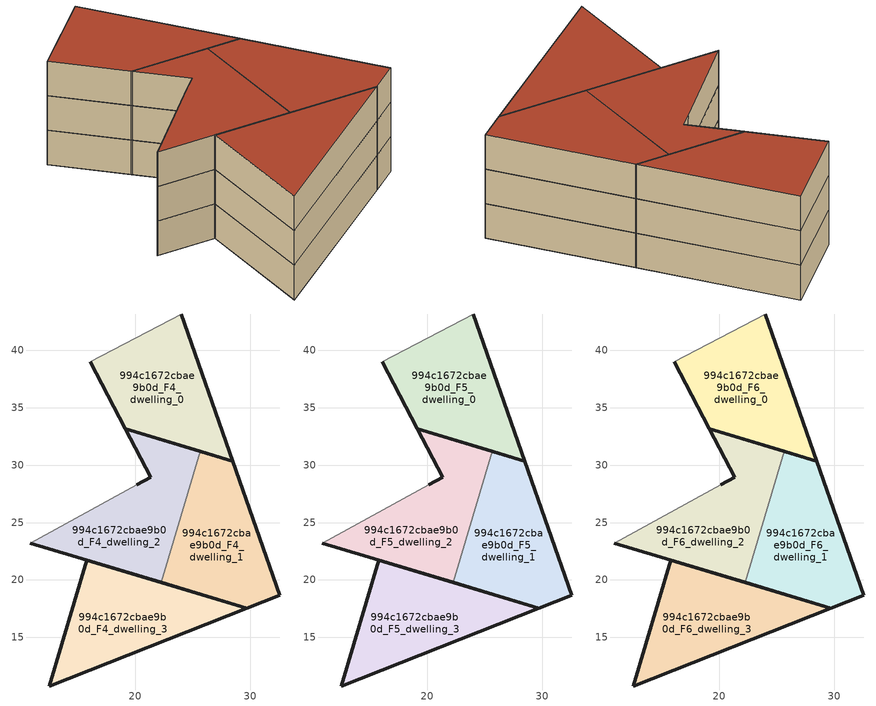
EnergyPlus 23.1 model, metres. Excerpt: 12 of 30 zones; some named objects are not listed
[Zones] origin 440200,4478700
994c1672cbae9b0d_F4_dwelling_0
 floor to 994c1672cbae9b0d_F3_dwelling_0 (EU_floor_Construction): 28.5,30.36 24.02,43.16 16.07,39.01 19.15,33.17 z12
 wall outside (EU_wall_Construction): 24.02,43.16 28.5,30.36 19.15,33.17 16.07,39.01 z12:15
 wall adiabatic (EU_wall_Construction): 16.07,39.01 24.02,43.16 z12:15
994c1672cbae9b0d_F4_dwelling_1
 floor to 994c1672cbae9b0d_F3_dwelling_1 (EU_floor_Construction): 32.59,18.67 28.5,30.36 25.67,31.21 22.24,19.79 29.72,17.54 z12
 wall outside (EU_wall_Construction): 25.67,31.21 28.5,30.36 32.59,18.67 29.72,17.54 22.24,19.79 z12:15
 wall to 994c1672cbae9b0d_F4_dwelling_2 (EU_wall_Construction): 22.24,19.79 25.67,31.21 z12:15
994c1672cbae9b0d_F4_dwelling_2
 floor to 994c1672cbae9b0d_F3_dwelling_2 (EU_floor_Construction): 22.24,19.79 25.67,31.21 19.15,33.17 21.36,28.95 20.11,28.31 10.85,23.21 z12
 wall outside (EU_wall_Construction): 20.11,28.31 21.36,28.95 19.15,33.17 25.67,31.21 / 22.24,19.79 10.85,23.21 z12:15
 wall adiabatic (EU_wall_Construction): 10.85,23.21 20.11,28.31 z12:15
994c1672cbae9b0d_F4_dwelling_3
 floor to 994c1672cbae9b0d_F3_dwelling_3 (EU_floor_Construction): 29.72,17.54 15.79,21.72 12.5,10.76 z12
 wall outside (EU_wall_Construction): 12.5,10.76 15.79,21.72 29.72,17.54 12.5,10.76 z12:15
994c1672cbae9b0d_F5_dwelling_0
 floor to 994c1672cbae9b0d_F4_dwelling_0 (EU_floor_Construction): 28.5,30.36 24.02,43.16 16.07,39.01 19.15,33.17 z15
 wall outside (EU_wall_Construction): 24.02,43.16 28.5,30.36 19.15,33.17 16.07,39.01 z15:18
 wall adiabatic (EU_wall_Construction): 16.07,39.01 24.02,43.16 z15:18
994c1672cbae9b0d_F5_dwelling_1
 floor to 994c1672cbae9b0d_F4_dwelling_1 (EU_floor_Construction): 32.59,18.67 28.5,30.36 25.67,31.21 22.24,19.79 29.72,17.54 z15
 wall outside (EU_wall_Construction): 25.67,31.21 28.5,30.36 32.59,18.67 29.72,17.54 22.24,19.79 z15:18
 wall to 994c1672cbae9b0d_F5_dwelling_2 (EU_wall_Construction): 22.24,19.79 25.67,31.21 z15:18
994c1672cbae9b0d_F5_dwelling_2
 floor to 994c1672cbae9b0d_F4_dwelling_2 (EU_floor_Construction): 22.24,19.79 25.67,31.21 19.15,33.17 21.36,28.95 20.11,28.31 10.85,23.21 z15
 wall outside (EU_wall_Construction): 20.11,28.31 21.36,28.95 19.15,33.17 25.67,31.21 / 22.24,19.79 10.85,23.21 z15:18
 wall adiabatic (EU_wall_Construction): 10.85,23.21 20.11,28.31 z15:18
994c1672cbae9b0d_F5_dwelling_3
 floor to 994c1672cbae9b0d_F4_dwelling_3 (EU_floor_Construction): 29.72,17.54 15.79,21.72 12.5,10.76 z15
 wall outside (EU_wall_Construction): 12.5,10.76 15.79,21.72 29.72,17.54 12.5,10.76 z15:18
994c1672cbae9b0d_F6_dwelling_0
 floor to 994c1672cbae9b0d_F5_dwelling_0 (EU_floor_Construction): 28.5,30.36 24.02,43.16 16.07,39.01 19.15,33.17 z18
 wall outside (EU_wall_Construction): 24.02,43.16 28.5,30.36 19.15,33.17 16.07,39.01 z18:21
 wall adiabatic (EU_wall_Construction): 16.07,39.01 24.02,43.16 z18:21
 roof outside (EU_roof_Construction): 24.02,43.16 28.5,30.36 19.15,33.17 16.07,39.01 z21
994c1672cbae9b0d_F6_dwelling_1
 floor to 994c1672cbae9b0d_F5_dwelling_1 (EU_floor_Construction): 32.59,18.67 28.5,30.36 25.67,31.21 22.24,19.79 29.72,17.54 z18
 wall outside (EU_wall_Construction): 25.67,31.21 28.5,30.36 32.59,18.67 29.72,17.54 22.24,19.79 z18:21
 wall to 994c1672cbae9b0d_F6_dwelling_2 (EU_wall_Construction): 22.24,19.79 25.67,31.21 z18:21
 roof outside (EU_roof_Construction): 28.5,30.36 32.59,18.67 29.72,17.54 22.24,19.79 25.67,31.21 z21
994c1672cbae9b0d_F6_dwelling_2
 floor to 994c1672cbae9b0d_F5_dwelling_2 (EU_floor_Construction): 22.24,19.79 25.67,31.21 19.15,33.17 21.36,28.95 20.11,28.31 10.85,23.21 z18
 wall outside (EU_wall_Construction): 20.11,28.31 21.36,28.95 19.15,33.17 25.67,31.21 / 22.24,19.79 10.85,23.21 z18:21
 wall adiabatic (EU_wall_Construction): 10.85,23.21 20.11,28.31 z18:21
 roof outside (EU_roof_Construction): 25.67,31.21 22.24,19.79 10.85,23.21 20.11,28.31 21.36,28.95 19.15,33.17 z21
994c1672cbae9b0d_F6_dwelling_3
 floor to 994c1672cbae9b0d_F5_dwelling_3 (EU_floor_Construction): 29.72,17.54 15.79,21.72 12.5,10.76 z18
 wall outside (EU_wall_Construction): 12.5,10.76 15.79,21.72 29.72,17.54 12.5,10.76 z18:21
 roof outside (EU_roof_Construction): 29.72,17.54 12.5,10.76 15.79,21.72 z21
[Building]
EU S2 Campaign: North Axis=0; Terrain=City; Solar Distribution=FullExterior
[Site:Location]
Madrid: Latitude=40.5; Longitude=-3.5; Time Zone=1; Elevation=609
[SizingPeriod:WeatherFileDays]
AnnualSizingPeriod: Begin Month=1; Begin Day of Month=1; End Month=12; End Day of Month=31; Day of Week for Start Day=Monday; Use Weather File Daylight Saving Period=No; Use Weather File Rain and Snow Indicators=No
[MATERIAL]
EU_InternalMass_Material: Roughness=MediumRough; Thickness=0.1; Conductivity=1; Density=1800; Specific Heat=900; Thermal Absorptance=0.9; Solar Absorptance=0.7; Visible Absorptance=0.7
[MATERIAL:NOMASS] Roughness=MediumRough; Thermal Absorptance=0.9; Solar Absorptance=0.7; Visible Absorptance=0.7
Name | Thermal Resistance
EU_wall_NoMass | 0.609216
EU_roof_NoMass | 0.513268
EU_floor_NoMass | 0.568163
[CONSTRUCTION]
EU_wall_Construction: EU_wall_NoMass
EU_roof_Construction: EU_roof_NoMass
EU_floor_Construction: EU_floor_NoMass
EU_InternalMass_Construction: EU_InternalMass_Material
[ZONE] Type=1; Multiplier=1; Ceiling Height=autocalculate; Floor Area=autocalculate; Part of Total Floor Area=Yes
Name | Volume
994c1672cbae9b0d_F4_dwelling_0; 994c1672cbae9b0d_F5_dwelling_0; 994c1672cbae9b0d_F6_dwelling_0 | 249.662
994c1672cbae9b0d_F4_dwelling_1; 994c1672cbae9b0d_F5_dwelling_1; 994c1672cbae9b0d_F6_dwelling_1 | 249.683
994c1672cbae9b0d_F4_dwelling_2; 994c1672cbae9b0d_F5_dwelling_2; 994c1672cbae9b0d_F6_dwelling_2 | 249.636
994c1672cbae9b0d_F4_dwelling_3; 994c1672cbae9b0d_F5_dwelling_3; 994c1672cbae9b0d_F6_dwelling_3 | 249.658
[INTERNALMASS] Construction=EU_InternalMass_Construction
Name | Zone or ZoneList | Surface Area
994c1672cbae9b0d_F4_dwelling_0_EU_InternalMass | 994c1672cbae9b0d_F4_dwelling_0 | 104.021
994c1672cbae9b0d_F4_dwelling_1_EU_InternalMass | 994c1672cbae9b0d_F4_dwelling_1 | 104.027
994c1672cbae9b0d_F4_dwelling_2_EU_InternalMass | 994c1672cbae9b0d_F4_dwelling_2 | 104.017
994c1672cbae9b0d_F4_dwelling_3_EU_InternalMass | 994c1672cbae9b0d_F4_dwelling_3 | 104.02
994c1672cbae9b0d_F5_dwelling_0_EU_InternalMass | 994c1672cbae9b0d_F5_dwelling_0 | 104.021
994c1672cbae9b0d_F5_dwelling_1_EU_InternalMass | 994c1672cbae9b0d_F5_dwelling_1 | 104.027
994c1672cbae9b0d_F5_dwelling_2_EU_InternalMass | 994c1672cbae9b0d_F5_dwelling_2 | 104.017
994c1672cbae9b0d_F5_dwelling_3_EU_InternalMass | 994c1672cbae9b0d_F5_dwelling_3 | 104.02
994c1672cbae9b0d_F6_dwelling_0_EU_InternalMass | 994c1672cbae9b0d_F6_dwelling_0 | 104.021
994c1672cbae9b0d_F6_dwelling_1_EU_InternalMass | 994c1672cbae9b0d_F6_dwelling_1 | 104.027
994c1672cbae9b0d_F6_dwelling_2_EU_InternalMass | 994c1672cbae9b0d_F6_dwelling_2 | 104.017
994c1672cbae9b0d_F6_dwelling_3_EU_InternalMass | 994c1672cbae9b0d_F6_dwelling_3 | 104.02
[OTHEREQUIPMENT] Fuel Type=Electricity; Design Level Calculation Method=Watts/Area; Power per Zone Floor Area=1; Fraction Latent=0; Fraction Radiant=0; Fraction Lost=0; Carbon Dioxide Generation Rate=0; EndUse Subcategory=EU_Step8_InternalGains
Name | Zone or ZoneList or Space or SpaceList | Schedule
EU_Step8_InternalGain_994c1672cbae9b0d_F4_dwelling_0_f000 | 994c1672cbae9b0d_F4_dwelling_0 | EU_Step8_GainSchedule_994c1672cbae9b0d_F4_dwelling_0_f000
EU_Step8_InternalGain_994c1672cbae9b0d_F4_dwelling_1_f000 | 994c1672cbae9b0d_F4_dwelling_1 | EU_Step8_GainSchedule_994c1672cbae9b0d_F4_dwelling_1_f000
EU_Step8_InternalGain_994c1672cbae9b0d_F4_dwelling_2_f000 | 994c1672cbae9b0d_F4_dwelling_2 | EU_Step8_GainSchedule_994c1672cbae9b0d_F4_dwelling_2_f000
EU_Step8_InternalGain_994c1672cbae9b0d_F4_dwelling_3_f000 | 994c1672cbae9b0d_F4_dwelling_3 | EU_Step8_GainSchedule_994c1672cbae9b0d_F4_dwelling_3_f000
EU_Step8_InternalGain_994c1672cbae9b0d_F5_dwelling_0_f000 | 994c1672cbae9b0d_F5_dwelling_0 | EU_Step8_GainSchedule_994c1672cbae9b0d_F5_dwelling_0_f000
EU_Step8_InternalGain_994c1672cbae9b0d_F5_dwelling_1_f000 | 994c1672cbae9b0d_F5_dwelling_1 | EU_Step8_GainSchedule_994c1672cbae9b0d_F5_dwelling_1_f000
EU_Step8_InternalGain_994c1672cbae9b0d_F5_dwelling_2_f000 | 994c1672cbae9b0d_F5_dwelling_2 | EU_Step8_GainSchedule_994c1672cbae9b0d_F5_dwelling_2_f000
EU_Step8_InternalGain_994c1672cbae9b0d_F5_dwelling_3_f000 | 994c1672cbae9b0d_F5_dwelling_3 | EU_Step8_GainSchedule_994c1672cbae9b0d_F5_dwelling_3_f000
EU_Step8_InternalGain_994c1672cbae9b0d_F6_dwelling_0_f000 | 994c1672cbae9b0d_F6_dwelling_0 | EU_Step8_GainSchedule_994c1672cbae9b0d_F6_dwelling_0_f000
EU_Step8_InternalGain_994c1672cbae9b0d_F6_dwelling_1_f000 | 994c1672cbae9b0d_F6_dwelling_1 | EU_Step8_GainSchedule_994c1672cbae9b0d_F6_dwelling_1_f000
EU_Step8_InternalGain_994c1672cbae9b0d_F6_dwelling_2_f000 | 994c1672cbae9b0d_F6_dwelling_2 | EU_Step8_GainSchedule_994c1672cbae9b0d_F6_dwelling_2_f000
EU_Step8_InternalGain_994c1672cbae9b0d_F6_dwelling_3_f000 | 994c1672cbae9b0d_F6_dwelling_3 | EU_Step8_GainSchedule_994c1672cbae9b0d_F6_dwelling_3_f000
[ZONEVENTILATION:DESIGNFLOWRATE] Schedule=EU_AlwaysOn; Design Flow Rate Calculation Method=AirChanges/Hour; Air Changes per Hour=0.752966; Ventilation Type=Natural; Fan Pressure Rise=0; Fan Total Efficiency=1; Constant Term Coefficient=1; Temperature Term Coefficient=0; Velocity Term Coefficient=0; Velocity Squared Term Coefficient=0; Minimum Indoor Temperature=-100; Maximum Indoor Temperature=100; Delta Temperature=-100; Minimum Outdoor Temperature=-100; Maximum Outdoor Temperature=100; Maximum Wind Speed=40
Name | Zone or ZoneList or Space or SpaceList
EU_ConstantAir_994c1672cbae9b0d_F4_dwelling_0 | 994c1672cbae9b0d_F4_dwelling_0
EU_ConstantAir_994c1672cbae9b0d_F4_dwelling_1 | 994c1672cbae9b0d_F4_dwelling_1
EU_ConstantAir_994c1672cbae9b0d_F4_dwelling_2 | 994c1672cbae9b0d_F4_dwelling_2
EU_ConstantAir_994c1672cbae9b0d_F4_dwelling_3 | 994c1672cbae9b0d_F4_dwelling_3
EU_ConstantAir_994c1672cbae9b0d_F5_dwelling_0 | 994c1672cbae9b0d_F5_dwelling_0
EU_ConstantAir_994c1672cbae9b0d_F5_dwelling_1 | 994c1672cbae9b0d_F5_dwelling_1
EU_ConstantAir_994c1672cbae9b0d_F5_dwelling_2 | 994c1672cbae9b0d_F5_dwelling_2
EU_ConstantAir_994c1672cbae9b0d_F5_dwelling_3 | 994c1672cbae9b0d_F5_dwelling_3
EU_ConstantAir_994c1672cbae9b0d_F6_dwelling_0 | 994c1672cbae9b0d_F6_dwelling_0
EU_ConstantAir_994c1672cbae9b0d_F6_dwelling_1 | 994c1672cbae9b0d_F6_dwelling_1
EU_ConstantAir_994c1672cbae9b0d_F6_dwelling_2 | 994c1672cbae9b0d_F6_dwelling_2
EU_ConstantAir_994c1672cbae9b0d_F6_dwelling_3 | 994c1672cbae9b0d_F6_dwelling_3
[HVACTEMPLATE:ZONE:IDEALLOADSAIRSYSTEM] System Availability Schedule=EU_AlwaysOn; Maximum Heating Supply Air Temperature=50; Minimum Cooling Supply Air Temperature=13; Maximum Heating Supply Air Humidity Ratio=0.0156; Minimum Cooling Supply Air Humidity Ratio=0.0077; Heating Limit=NoLimit; Cooling Limit=NoLimit; Heating Availability Schedule=EU_AlwaysOn; Cooling Availability Schedule=EU_CoolingOff; Dehumidification Control Type=ConstantSensibleHeatRatio; Cooling Sensible Heat Ratio=0.7; Dehumidification Setpoint=60; Humidification Control Type=None; Humidification Setpoint=30; Outdoor Air Method=None; Outdoor Air Flow Rate per Person=0.00944; Outdoor Air Flow Rate per Zone Floor Area=0; Outdoor Air Flow Rate per Zone=0; Demand Controlled Ventilation Type=None; Outdoor Air Economizer Type=NoEconomizer; Heat Recovery Type=None; Sensible Heat Recovery Effectiveness=0.7; Latent Heat Recovery Effectiveness=0.65
Name | Template Thermostat
994c1672cbae9b0d_F4_dwelling_0 | EU_HeatOnly_994c1672cbae9b0d_F4_dwelling_0
994c1672cbae9b0d_F4_dwelling_1 | EU_HeatOnly_994c1672cbae9b0d_F4_dwelling_1
994c1672cbae9b0d_F4_dwelling_2 | EU_HeatOnly_994c1672cbae9b0d_F4_dwelling_2
994c1672cbae9b0d_F4_dwelling_3 | EU_HeatOnly_994c1672cbae9b0d_F4_dwelling_3
994c1672cbae9b0d_F5_dwelling_0 | EU_HeatOnly_994c1672cbae9b0d_F5_dwelling_0
994c1672cbae9b0d_F5_dwelling_1 | EU_HeatOnly_994c1672cbae9b0d_F5_dwelling_1
994c1672cbae9b0d_F5_dwelling_2 | EU_HeatOnly_994c1672cbae9b0d_F5_dwelling_2
994c1672cbae9b0d_F5_dwelling_3 | EU_HeatOnly_994c1672cbae9b0d_F5_dwelling_3
994c1672cbae9b0d_F6_dwelling_0 | EU_HeatOnly_994c1672cbae9b0d_F6_dwelling_0
994c1672cbae9b0d_F6_dwelling_1 | EU_HeatOnly_994c1672cbae9b0d_F6_dwelling_1
994c1672cbae9b0d_F6_dwelling_2 | EU_HeatOnly_994c1672cbae9b0d_F6_dwelling_2
994c1672cbae9b0d_F6_dwelling_3 | EU_HeatOnly_994c1672cbae9b0d_F6_dwelling_3
[SIZING:ZONE] Zone Cooling Design Supply Air Temperature Input Method=SupplyAirTemperature; Zone Cooling Design Supply Air Temperature=13; Zone Heating Design Supply Air Temperature Input Method=SupplyAirTemperature; Zone Heating Design Supply Air Temperature=50; Zone Cooling Design Supply Air Humidity Ratio=0.008; Zone Heating Design Supply Air Humidity Ratio=0.008; Cooling Design Air Flow Method=DesignDay; Cooling Design Air Flow Rate=0; Cooling Minimum Air Flow per Zone Floor Area=0.000762; Cooling Minimum Air Flow=0; Cooling Minimum Air Flow Fraction=0.2; Heating Design Air Flow Method=DesignDay; Heating Design Air Flow Rate=0; Heating Maximum Air Flow per Zone Floor Area=0.002032; Heating Maximum Air Flow=0.141576; Heating Maximum Air Flow Fraction=0.3; Account for Dedicated Outdoor Air System=No; Dedicated Outdoor Air System Control Strategy=NeutralSupplyAir; Dedicated Outdoor Air Low Setpoint Temperature for Design=autosize; Dedicated Outdoor Air High Setpoint Temperature for Design=autosize; Zone Load Sizing Method=Sensible Load Only No Latent Load; Zone Latent Cooling Design Supply Air Humidity Ratio Input Method=HumidityRatioDifference; Zone Cooling Design Supply Air Humidity Ratio Difference=0.005; Zone Latent Heating Design Supply Air Humidity Ratio Input Method=HumidityRatioDifference; Zone Humidification Design Supply Air Humidity Ratio Difference=0.005
994c1672cbae9b0d_F4_dwelling_0; 994c1672cbae9b0d_F4_dwelling_1; 994c1672cbae9b0d_F4_dwelling_2; 994c1672cbae9b0d_F4_dwelling_3; 994c1672cbae9b0d_F5_dwelling_0; 994c1672cbae9b0d_F5_dwelling_1; 994c1672cbae9b0d_F5_dwelling_2; 994c1672cbae9b0d_F5_dwelling_3; 994c1672cbae9b0d_F6_dwelling_0; 994c1672cbae9b0d_F6_dwelling_1; 994c1672cbae9b0d_F6_dwelling_2; 994c1672cbae9b0d_F6_dwelling_3
[SCHEDULE:CONSTANT]
Name | Hourly Value
EU_AlwaysOn | 1
EU_CoolingOff | 0
[SCHEDULE:FILE] Column Number=1; Rows to Skip at Top=0; Number of Hours of Data=8760; Column Separator=Comma; Interpolate to Timestep=No; Minutes per Item=60; Adjust Schedule for Daylight Savings=Yes
Name | File
EU_Step8_GainSchedule_994c1672cbae9b0d_F4_dwelling_0_f000 | ../../schedules/994c1672cbae9b0d/994c1672cbae9b0d_F4_dwelling_0_f000_gain.csv
EU_Step8_GainSchedule_994c1672cbae9b0d_F4_dwelling_1_f000 | ../../schedules/994c1672cbae9b0d/994c1672cbae9b0d_F4_dwelling_1_f000_gain.csv
EU_Step8_GainSchedule_994c1672cbae9b0d_F4_dwelling_2_f000 | ../../schedules/994c1672cbae9b0d/994c1672cbae9b0d_F4_dwelling_2_f000_gain.csv
EU_Step8_GainSchedule_994c1672cbae9b0d_F4_dwelling_3_f000 | ../../schedules/994c1672cbae9b0d/994c1672cbae9b0d_F4_dwelling_3_f000_gain.csv
EU_Step8_GainSchedule_994c1672cbae9b0d_F5_dwelling_0_f000 | ../../schedules/994c1672cbae9b0d/994c1672cbae9b0d_F5_dwelling_0_f000_gain.csv
EU_Step8_GainSchedule_994c1672cbae9b0d_F5_dwelling_1_f000 | ../../schedules/994c1672cbae9b0d/994c1672cbae9b0d_F5_dwelling_1_f000_gain.csv
EU_Step8_GainSchedule_994c1672cbae9b0d_F5_dwelling_2_f000 | ../../schedules/994c1672cbae9b0d/994c1672cbae9b0d_F5_dwelling_2_f000_gain.csv
EU_Step8_GainSchedule_994c1672cbae9b0d_F5_dwelling_3_f000 | ../../schedules/994c1672cbae9b0d/994c1672cbae9b0d_F5_dwelling_3_f000_gain.csv
EU_Step8_GainSchedule_994c1672cbae9b0d_F6_dwelling_0_f000 | ../../schedules/994c1672cbae9b0d/994c1672cbae9b0d_F6_dwelling_0_f000_gain.csv
EU_Step8_GainSchedule_994c1672cbae9b0d_F6_dwelling_1_f000 | ../../schedules/994c1672cbae9b0d/994c1672cbae9b0d_F6_dwelling_1_f000_gain.csv
EU_Step8_GainSchedule_994c1672cbae9b0d_F6_dwelling_2_f000 | ../../schedules/994c1672cbae9b0d/994c1672cbae9b0d_F6_dwelling_2_f000_gain.csv
EU_Step8_GainSchedule_994c1672cbae9b0d_F6_dwelling_3_f000 | ../../schedules/994c1672cbae9b0d/994c1672cbae9b0d_F6_dwelling_3_f000_gain.csv
